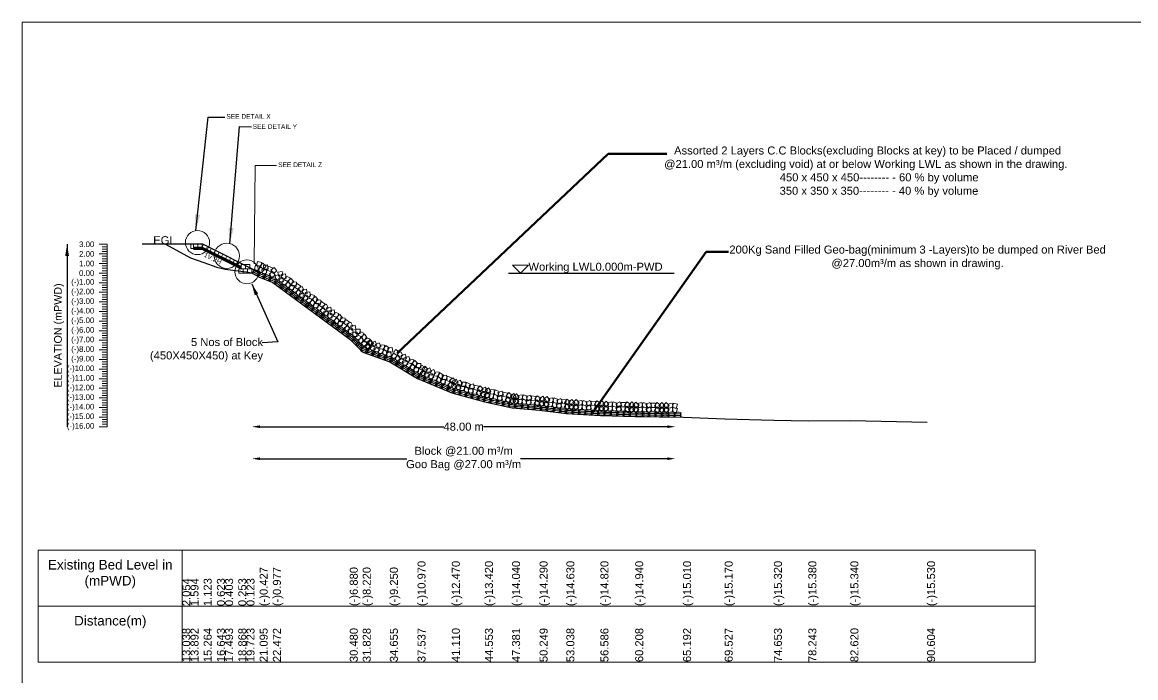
# Model space of a CAD drawing. Header units: inches. Extents: x 91231 to 269365, y -29123 to 27954.
# Drawn here: x 208552 to 215510, y -20583 to -16485 of the extents above; entities that cross this region are included whole.
import ezdxf

# ---------------------------------------------------------------- set-up
doc = ezdxf.new("R2010")
doc.units = ezdxf.units.IN
doc.header["$LTSCALE"] = 7
doc.header["$MEASUREMENT"] = 0
doc.header["$PDMODE"] = 3
for name, color, linetype, lineweight in [('Cross section Data Border', 7, 'Continuous', 9), ('Cross Section Labels', 7, 'Continuous', 9), ('Existing_Bed_Level for Xsection', 7, 'Continuous', 25), ('Long Section Labels', 7, 'Continuous', 9)]:
    doc.layers.add(name, color=color, linetype=linetype, lineweight=lineweight)
doc.styles.get("Standard").update_dxf_attribs({"font": 'arial.ttf'})
doc.dimstyles.new('Appron Lebeling Style', dxfattribs={"dimtxt": 50, "dimasz": 50, "dimexe": 0.18, "dimexo": 0.0625, "dimgap": 0.09, "dimtad": 0, "dimtih": 1, "dimtoh": 1, "dimdec": 4, "dimzin": 0, "dimdsep": 46, "dimtxsty": 'Standard', "dimcen": 0.09, "dimse1": 1, "dimse2": 1, "dimadec": 0, "dimazin": 0, "dimtfac": 1, "dimtdec": 4, "dimtofl": 0, "dimtmove": 0, "dimatfit": 3, "dimfxl": 1, "dimtolj": 1, "dimtzin": 0, "dimarcsym": 0})
doc.dimstyles.get("Standard").update_dxf_attribs({"dimtxt": 0.18, "dimasz": 0.18, "dimexe": 0.18, "dimexo": 0.0625, "dimgap": 0.09, "dimtad": 0, "dimtih": 1, "dimtoh": 1, "dimdec": 4, "dimzin": 0, "dimdsep": 46, "dimtxsty": 'Standard', "dimcen": 0.09, "dimadec": 0, "dimazin": 0, "dimtfac": 1, "dimtdec": 4, "dimtofl": 0, "dimtmove": 0, "dimatfit": 3, "dimfxl": 1, "dimtolj": 1, "dimtzin": 0, "dimarcsym": 0})

# ---------------------------------------------------------------- blocks, each defined once
blk = doc.blocks.new('*D7')
at = {"layer": 'Cross Section Labels', "color": 0, "lineweight": -2, "transparency": 16777216}
for p, q in [((210037.5, -19013.3), (211187, -19013.3)), ((212583.6, -19013.3), (211434.1, -19013.3))]:
    blk.add_line(p, q, dxfattribs=at)
at = {"layer": 'Cross Section Labels', "color": 0, "transparency": 16777216}
for points in [[(210037.5, -19005), (210037.5, -19021.7), (209987.5, -19013.3)], [(212583.6, -19005), (212583.6, -19021.7), (212633.6, -19013.3)]]:
    blk.add_solid(points, dxfattribs=at)
at = {"layer": 'Defpoints', "color": 0, "transparency": 16777216}
for p in [(209987.5, -18053.3), (212633.6, -18953.3), (212633.6, -19013.3)]:
    blk.add_point(p, dxfattribs=at)
at = {"layer": 'Cross Section Labels', "color": 0, "transparency": 16777216, "insert": (211310.5, -19013.3), "char_height": 50, "attachment_point": 5}
blk.add_mtext('\\A1;48.00 m', dxfattribs=at)
blk = doc.blocks.new('*D8')
at = {"layer": 'Cross Section Labels', "color": 0, "lineweight": -2, "transparency": 16777216}
for p, q in [((210037.5, -19213.3), (210954.9, -19213.3)), ((212583.6, -19213.3), (211666.2, -19213.3))]:
    blk.add_line(p, q, dxfattribs=at)
at = {"layer": 'Cross Section Labels', "color": 0, "transparency": 16777216}
for points in [[(210037.5, -19205), (210037.5, -19221.7), (209987.5, -19213.3)], [(212583.6, -19205), (212583.6, -19221.7), (212633.6, -19213.3)]]:
    blk.add_solid(points, dxfattribs=at)
at = {"layer": 'Defpoints', "color": 0, "transparency": 16777216}
for p in [(209987.5, -18053.3), (212633.6, -18953.3), (212633.6, -19213.3)]:
    blk.add_point(p, dxfattribs=at)
at = {"layer": 'Cross Section Labels', "color": 0, "transparency": 16777216, "insert": (211310.5, -19213.3), "char_height": 50, "attachment_point": 5}
blk.add_mtext('\\A1;Block @21.00 m³/m ^JGoo Bag @27.00 m³/m ', dxfattribs=at)

msp = doc.modelspace()

# ---------------------------------------------------------------- linework, layer by layer
at = {"layer": 'Cross section Data Border'}
msp.add_lwpolyline([(208652.30409, -19785.14958), (214882.06082, -19785.14958), (214882.06082, -20485.14958), (208652.30409, -20485.14958)], close=True, dxfattribs=at)
for points in [[(209552.30409, -19785.14958), (209552.30409, -20485.14958)], [(208652.30409, -20135.14958), (214882.06082, -20135.14958)]]:
    msp.add_lwpolyline(points, dxfattribs=at)
at = {"layer": 'Cross Section Labels'}
for points in [[(208552.30409, -16485.14958), (218552.30409, -16485.14958), (218552.30409, -23556.14958), (208552.30409, -23556.14958)], [(211665.50335, -18053.34958), (211715.50335, -18003.34958), (211615.50335, -18003.34958)]]:
    msp.add_lwpolyline(points, close=True, dxfattribs=at)
msp.add_lwpolyline([(210002.13018, -17994.9812), (210008.04847, -17379.72926), (210140.57104, -17379.864)], dxfattribs=at)
for centre, radius in [((209647.32388, -17862.30396), 75.51259), ((209830.28739, -17945.42576), 78.80143), ((209955.88583, -18045.15304), 74.5334)]:
    msp.add_circle(centre, radius, dxfattribs=at)
at = {"layer": 'Existing_Bed_Level for Xsection'}
for points in [[(209681.50335, -17873.34958), (209301.58312, -17873.34958)], [(209446.92308, -17873.34958), (209603.54644, -17957.70958), (209685.86006, -17985.96958), (209768.59882, -18015.96958), (209819.57115, -18029.16958), (209902.07754, -18038.16958), (209953.38478, -18045.96958), (209984.90721, -18051.96958), (210035.70119, -18078.96958), (210118.33211, -18111.96958), (210598.76988, -18466.14958), (210679.65946, -18546.54958), (210849.32662, -18608.34958), (211022.19873, -18711.54958), (211236.57638, -18801.54958), (211443.20013, -18858.54958), (211612.88566, -18895.74958), (211784.96249, -18910.74958), (211952.26315, -18931.14958), (212165.17285, -18942.54958), (212382.47818, -18949.74958), (212681.52125, -18953.94958), (212941.6182, -18963.54958), (213249.15151, -18972.54958), (213464.59244, -18976.14958), (213727.17642, -18973.74958), (214206.21172, -18985.14958)], [(210041.50335, -18053.34958), (209685.30397, -17875.24989), (209681.50335, -17873.34958), (209677.25412, -17873.34958), (209623.25412, -17873.34958)], [(209623.25412, -17891.34958), (209677.25412, -17891.34958), (209920.00335, -18012.72419)], [(209623.25412, -17897.34958), (209675.83771, -17897.34958), (209920.00335, -18019.43239)], [(209623.25412, -17903.34958), (209674.42131, -17903.34958), (209920.00335, -18026.1406)], [(211589.92582, -18053.34958), (212626.26885, -18053.34958)]]:
    msp.add_lwpolyline(points, dxfattribs=at)
at = {"layer": 'Long Section Labels'}
msp.add_line((209623.25412, -17903.34958), (209623.25412, -17900.34958), dxfattribs=at)
for points in [[(209082.33642, -17873.34958), (209032.33642, -17873.34958)], [(209082.33642, -19013.34958), (209082.33642, -18953.34958), (209082.33642, -18893.34958), (209082.33642, -18833.34958), (209082.33642, -18773.34958), (209082.33642, -18713.34958), (209082.33642, -18653.34958), (209082.33642, -18593.34958), (209082.33642, -18533.34958), (209082.33642, -18473.34958), (209082.33642, -18413.34958), (209082.33642, -18353.34958), (209082.33642, -18293.34958), (209082.33642, -18233.34958), (209082.33642, -18173.34958), (209082.33642, -18113.34958), (209082.33642, -18053.34958), (209082.33642, -17993.34958), (209082.33642, -17933.34958), (209082.33642, -17873.34958)], [(209082.33642, -17933.34958), (209032.33642, -17933.34958)], [(209082.33642, -17888.34958), (209052.33642, -17888.34958)], [(209082.33642, -17903.34958), (209052.33642, -17903.34958)], [(209082.33642, -17918.34958), (209052.33642, -17918.34958)], [(209082.33642, -17948.34958), (209052.33642, -17948.34958)], [(209082.33642, -17993.34958), (209032.33642, -17993.34958)], [(209082.33642, -17963.34958), (209052.33642, -17963.34958)], [(209082.33642, -17978.34958), (209052.33642, -17978.34958)], [(209082.33642, -18008.34958), (209052.33642, -18008.34958)], [(209082.33642, -18053.34958), (209032.33642, -18053.34958)], [(209082.33642, -18023.34958), (209052.33642, -18023.34958)], [(209082.33642, -18038.34958), (209052.33642, -18038.34958)], [(209082.33642, -18068.34958), (209052.33642, -18068.34958)], [(209082.33642, -18083.34958), (209052.33642, -18083.34958)], [(209082.33642, -18113.34958), (209032.33642, -18113.34958)], [(209082.33642, -18098.34958), (209052.33642, -18098.34958)], [(209082.33642, -18128.34958), (209052.33642, -18128.34958)], [(209082.33642, -18143.34958), (209052.33642, -18143.34958)], [(209082.33642, -18158.34958), (209052.33642, -18158.34958)], [(209082.33642, -18173.34958), (209032.33642, -18173.34958)], [(209082.33642, -18188.34958), (209052.33642, -18188.34958)], [(209082.33642, -18203.34958), (209052.33642, -18203.34958)], [(209082.33642, -18218.34958), (209052.33642, -18218.34958)], [(209082.33642, -18233.34958), (209032.33642, -18233.34958)], [(209082.33642, -18293.34958), (209032.33642, -18293.34958)], [(209082.33642, -18248.34958), (209052.33642, -18248.34958)], [(209082.33642, -18263.34958), (209052.33642, -18263.34958)], [(209082.33642, -18278.34958), (209052.33642, -18278.34958)], [(209082.33642, -18353.34958), (209032.33642, -18353.34958)], [(209082.33642, -18308.34958), (209052.33642, -18308.34958)], [(209082.33642, -18323.34958), (209052.33642, -18323.34958)], [(209082.33642, -18338.34958), (209052.33642, -18338.34958)], [(209082.33642, -18368.34958), (209052.33642, -18368.34958)], [(209082.33642, -18413.34958), (209032.33642, -18413.34958)], [(209082.33642, -18383.34958), (209052.33642, -18383.34958)], [(209082.33642, -18398.34958), (209052.33642, -18398.34958)], [(209082.33642, -18428.34958), (209052.33642, -18428.34958)], [(209082.33642, -18473.34958), (209032.33642, -18473.34958)], [(209082.33642, -18443.34958), (209052.33642, -18443.34958)], [(209082.33642, -18458.34958), (209052.33642, -18458.34958)], [(209082.33642, -18488.34958), (209052.33642, -18488.34958)], [(209082.33642, -18503.34958), (209052.33642, -18503.34958)], [(209082.33642, -18533.34958), (209032.33642, -18533.34958)], [(209082.33642, -18518.34958), (209052.33642, -18518.34958)], [(209082.33642, -18548.34958), (209052.33642, -18548.34958)], [(209082.33642, -18563.34958), (209052.33642, -18563.34958)], [(209082.33642, -18593.34958), (209032.33642, -18593.34958)], [(209082.33642, -18578.34958), (209052.33642, -18578.34958)], [(209082.33642, -18608.34958), (209052.33642, -18608.34958)], [(209082.33642, -18623.34958), (209052.33642, -18623.34958)], [(209082.33642, -18638.34958), (209052.33642, -18638.34958)], [(209082.33642, -18653.34958), (209032.33642, -18653.34958)], [(209082.33642, -18713.34958), (209032.33642, -18713.34958)], [(209082.33642, -18668.34958), (209052.33642, -18668.34958)], [(209082.33642, -18683.34958), (209052.33642, -18683.34958)], [(209082.33642, -18698.34958), (209052.33642, -18698.34958)], [(209082.33642, -18773.34958), (209032.33642, -18773.34958)], [(209082.33642, -18728.34958), (209052.33642, -18728.34958)], [(209082.33642, -18743.34958), (209052.33642, -18743.34958)], [(209082.33642, -18758.34958), (209052.33642, -18758.34958)], [(209082.33642, -18833.34958), (209032.33642, -18833.34958)], [(209082.33642, -18788.34958), (209052.33642, -18788.34958)], [(209082.33642, -18803.34958), (209052.33642, -18803.34958)], [(209082.33642, -18818.34958), (209052.33642, -18818.34958)], [(209082.33642, -18848.34958), (209052.33642, -18848.34958)], [(209082.33642, -18893.34958), (209032.33642, -18893.34958)], [(209082.33642, -18863.34958), (209052.33642, -18863.34958)], [(209082.33642, -18878.34958), (209052.33642, -18878.34958)], [(209082.33642, -18908.34958), (209052.33642, -18908.34958)], [(209082.33642, -18923.34958), (209052.33642, -18923.34958)], [(209082.33642, -18953.34958), (209032.33642, -18953.34958)], [(209082.33642, -18938.34958), (209052.33642, -18938.34958)], [(209082.33642, -18968.34958), (209052.33642, -18968.34958)], [(209082.33642, -18983.34958), (209052.33642, -18983.34958)], [(209082.33642, -19013.34958), (209032.33642, -19013.34958)], [(209082.33642, -18998.34958), (209052.33642, -18998.34958)]]:
    msp.add_lwpolyline(points, dxfattribs=at)
for points in [[(209623.25412, -17873.34958), (209605.25412, -17873.34958), (209605.25412, -17900.34958), (209623.25412, -17900.34958)], [(209650.25412, -17873.34958), (209623.25412, -17873.34958), (209623.25412, -17891.34958), (209650.25412, -17891.34958)], [(209677.25412, -17873.34958), (209650.25412, -17873.34958), (209650.25412, -17891.34958), (209677.25412, -17891.34958)], [(209709.4535, -17887.32465), (209685.30397, -17875.24989), (209677.25412, -17891.34958), (209701.40366, -17903.42434)], [(209733.60303, -17899.39942), (209709.4535, -17887.32465), (209701.40366, -17903.42434), (209725.55319, -17915.49911)], [(209757.75257, -17911.47419), (209733.60303, -17899.39942), (209725.55319, -17915.49911), (209749.70272, -17927.57388)], [(209781.9021, -17923.54896), (209757.75257, -17911.47419), (209749.70272, -17927.57388), (209773.85226, -17939.64864)], [(209806.05164, -17935.62372), (209781.9021, -17923.54896), (209773.85226, -17939.64864), (209798.00179, -17951.72341)], [(209830.20117, -17947.69849), (209806.05164, -17935.62372), (209798.00179, -17951.72341), (209822.15133, -17963.79818)], [(209854.35071, -17959.77326), (209830.20117, -17947.69849), (209822.15133, -17963.79818), (209846.30086, -17975.87295)], [(209878.50024, -17971.84802), (209854.35071, -17959.77326), (209846.30086, -17975.87295), (209870.45039, -17987.94771)], [(209902.64977, -17983.92279), (209878.50024, -17971.84802), (209870.45039, -17987.94771), (209894.59993, -18000.02248)], [(209926.79931, -17995.99756), (209902.64977, -17983.92279), (209894.59993, -18000.02248), (209918.74946, -18012.09725)], [(209947.00335, -17999.34958), (209920.00335, -17999.34958), (209920.00335, -18026.34958), (209947.00335, -18026.34958)], [(209974.00335, -17999.34958), (209947.00335, -17999.34958), (209947.00335, -18026.34958), (209974.00335, -18026.34958)], [(210036.31063, -18010.62333), (210010.00071, -18004.55801), (210003.93539, -18030.86793), (210030.24531, -18036.93325)], [(210048.98357, -17986.78225), (210022.67364, -17980.71694), (210016.60833, -18007.02686), (210042.91825, -18013.09218)], [(210063.04439, -18032.75386), (210043.29938, -18014.33826), (210024.88377, -18034.08327), (210044.62879, -18052.49887)], [(210075.71733, -18008.91279), (210055.97231, -17990.49719), (210037.55671, -18010.2422), (210057.30173, -18028.6578)], [(210085.50345, -18002.44419), (210058.77919, -18006.29312), (210062.62812, -18033.01737), (210089.35237, -18029.16844)], [(210116.68423, -18020.21438), (210091.60988, -18010.20053), (210081.59603, -18035.27488), (210106.67038, -18045.28873)], [(210143.17458, -18039.99778), (210126.45379, -18018.79837), (210105.25437, -18035.51917), (210121.97517, -18056.71858)], [(209933.50335, -18026.34958), (209906.50335, -18026.34958), (209906.50335, -18053.34958), (209933.50335, -18053.34958)], [(209960.50335, -18026.34958), (209933.50335, -18026.34958), (209933.50335, -18053.34958), (209960.50335, -18053.34958)], [(209987.50335, -18026.34958), (209960.50335, -18026.34958), (209960.50335, -18053.34958), (209987.50335, -18053.34958)], [(210075.4896, -18027.51854), (210048.76535, -18031.36746), (210052.61427, -18058.09172), (210079.33853, -18054.24279)], [(210106.67038, -18045.28873), (210081.59603, -18035.27488), (210071.58218, -18060.34922), (210096.65653, -18070.36307)], [(210133.16073, -18065.07213), (210116.43994, -18043.87272), (210095.24053, -18060.59351), (210111.96132, -18081.79292)], [(210159.81111, -18064.0407), (210133.11324, -18068.06858), (210137.14112, -18094.76645), (210163.83898, -18090.73857)], [(210175.83256, -18042.30793), (210149.13469, -18046.33581), (210153.16257, -18073.03368), (210179.86044, -18069.0058)], [(210185.58077, -18106.74778), (210181.53163, -18080.05313), (210154.83698, -18084.10227), (210158.88612, -18110.79692)], [(210201.60222, -18085.01502), (210197.55309, -18058.32036), (210170.85843, -18062.3695), (210174.90757, -18089.06416)], [(210225.45635, -18082.06609), (210200.31548, -18072.22046), (210190.46984, -18097.36133), (210215.61071, -18107.20697)], [(210248.66842, -18107.86637), (210231.82707, -18086.76261), (210210.7233, -18103.60395), (210227.56465, -18124.70772)], [(210209.4349, -18103.79886), (210184.29402, -18093.95322), (210174.44839, -18119.09409), (210199.58926, -18128.93973)], [(210232.64696, -18129.59914), (210215.80561, -18108.49537), (210194.70185, -18125.33672), (210211.5432, -18146.44049)], [(210250.33453, -18131.58669), (210223.50448, -18128.56202), (210220.47981, -18155.39207), (210247.30986, -18158.41674)], [(210266.35598, -18109.85393), (210239.52593, -18106.82926), (210236.50127, -18133.65931), (210263.33131, -18136.68397)], [(210276.01704, -18156.65518), (210254.28428, -18140.63372), (210238.26283, -18162.36649), (210259.99559, -18178.38794)], [(210292.0385, -18134.92241), (210270.30573, -18118.90096), (210254.28428, -18140.63372), (210276.01704, -18156.65518)], [(210296.65275, -18182.48712), (210285.82754, -18157.75223), (210261.09265, -18168.57745), (210271.91786, -18193.31234)], [(210312.6742, -18160.75436), (210301.84899, -18136.01947), (210277.1141, -18146.84468), (210287.93931, -18171.57957)], [(210327.96191, -18154.4581), (210301.26404, -18158.48598), (210305.29192, -18185.18385), (210331.98979, -18181.15597)], [(210311.94046, -18176.19086), (210285.24259, -18180.21874), (210289.27047, -18206.91661), (210315.96834, -18202.88873)], [(210337.71013, -18218.89795), (210333.66099, -18192.20329), (210306.96634, -18196.25243), (210311.01547, -18222.94708)], [(210353.73158, -18197.16518), (210349.68244, -18170.47053), (210322.98779, -18174.51967), (210327.03693, -18201.21432)], [(210361.56425, -18215.94902), (210336.42338, -18206.10339), (210326.57774, -18231.24426), (210351.71861, -18241.0899)], [(210377.5857, -18194.21626), (210352.44483, -18184.37062), (210342.59919, -18209.51149), (210367.74007, -18219.35713)], [(210384.77632, -18241.7493), (210367.93497, -18220.64553), (210346.8312, -18237.48688), (210363.67255, -18258.59065)], [(210400.79777, -18220.01654), (210383.95642, -18198.91277), (210362.85266, -18215.75412), (210379.694, -18236.85789)], [(210418.48534, -18222.00409), (210391.65529, -18218.97942), (210388.63062, -18245.80947), (210415.46067, -18248.83414)], [(210402.46388, -18243.73686), (210375.63384, -18240.71219), (210372.60917, -18267.54223), (210399.43922, -18270.5669)], [(210428.1464, -18268.80534), (210406.41363, -18252.78389), (210390.39218, -18274.51665), (210412.12495, -18290.53811)], [(210444.16785, -18247.07257), (210422.43509, -18231.05112), (210406.41363, -18252.78389), (210428.1464, -18268.80534)], [(210448.78211, -18294.63729), (210437.95689, -18269.9024), (210413.22201, -18280.72761), (210424.04722, -18305.4625)], [(210464.80356, -18272.90452), (210453.97835, -18248.16963), (210429.24346, -18258.99485), (210440.06867, -18283.72973)], [(210464.06982, -18288.34103), (210437.37195, -18292.36891), (210441.39983, -18319.06677), (210468.0977, -18315.0389)], [(210480.09127, -18266.60826), (210453.3934, -18270.63614), (210457.42128, -18297.33401), (210484.11915, -18293.30613)], [(210505.86093, -18309.31534), (210501.8118, -18282.62069), (210475.11714, -18286.66983), (210479.16628, -18313.36448)], [(210529.71506, -18306.36642), (210504.57419, -18296.52078), (210494.72855, -18321.66166), (210519.86942, -18331.50729)], [(210489.83948, -18331.04811), (210485.79034, -18304.35346), (210459.09569, -18308.40259), (210463.14483, -18335.09725)], [(210513.69361, -18328.09919), (210488.55273, -18318.25355), (210478.7071, -18343.39442), (210503.84797, -18353.24006)], [(210536.90567, -18353.89947), (210520.06433, -18332.7957), (210498.96056, -18349.63705), (210515.80191, -18370.74081)], [(210552.92713, -18332.1667), (210536.08578, -18311.06293), (210514.98201, -18327.90428), (210531.82336, -18349.00805)], [(210554.59324, -18355.88702), (210527.76319, -18352.86235), (210524.73852, -18379.6924), (210551.56857, -18382.71707)], [(210570.61469, -18334.15425), (210543.78464, -18331.12959), (210540.75998, -18357.95963), (210567.59002, -18360.9843)], [(210580.27576, -18380.9555), (210558.54299, -18364.93405), (210542.52154, -18386.66682), (210564.2543, -18402.68827)], [(210596.29721, -18359.22274), (210574.56444, -18343.20129), (210558.54299, -18364.93405), (210580.27576, -18380.9555)], [(210616.93292, -18385.05469), (210606.1077, -18360.3198), (210581.37281, -18371.14501), (210592.19803, -18395.8799)], [(210600.91146, -18406.78745), (210590.08625, -18382.05256), (210565.35136, -18392.87777), (210576.17657, -18417.61266)], [(210616.19917, -18400.49119), (210589.5013, -18404.51907), (210593.52918, -18431.21694), (210620.22705, -18427.18906)], [(210632.22062, -18378.75843), (210605.52276, -18382.7863), (210609.55063, -18409.48417), (210636.2485, -18405.45629)], [(210644.86631, -18449.77793), (210644.77361, -18422.77809), (210617.77377, -18422.87079), (210617.86647, -18449.87063)], [(210668.89504, -18450.35721), (210645.46879, -18436.93295), (210632.04453, -18460.3592), (210655.47078, -18473.78346)], [(210663.90016, -18430.62818), (210663.80745, -18403.62834), (210636.80761, -18403.72104), (210636.90032, -18430.72089)], [(210687.92889, -18431.20746), (210664.50264, -18417.7832), (210651.07838, -18441.20945), (210674.50462, -18454.63371)], [(210707.10865, -18460.13135), (210693.54242, -18436.78702), (210670.1981, -18450.35325), (210683.76433, -18473.69758)], [(210688.07481, -18479.28109), (210674.50858, -18455.93677), (210651.16426, -18469.503), (210664.73049, -18492.84732)], [(210705.28003, -18483.83969), (210679.18308, -18476.91514), (210672.25853, -18503.01209), (210698.35548, -18509.93664)], [(210727.01082, -18512.40178), (210707.86108, -18493.36794), (210688.82723, -18512.51769), (210707.97698, -18531.55153)], [(210724.31387, -18464.68994), (210698.21692, -18457.7654), (210691.29238, -18483.86234), (210717.38932, -18490.78689)], [(210735.39392, -18514.64541), (210718.03124, -18493.96843), (210697.35426, -18511.33111), (210714.71694, -18532.00809)], [(210744.63456, -18489.27593), (210727.27188, -18468.59895), (210706.5949, -18485.96163), (210723.95758, -18506.63861)], [(210746.04467, -18493.25204), (210726.89492, -18474.21819), (210707.86108, -18493.36794), (210727.01082, -18512.40178)], [(210748.28483, -18504.29257), (210723.80724, -18515.68764), (210735.2023, -18540.16523), (210759.6799, -18528.77017)], [(210757.52548, -18478.92309), (210733.04788, -18490.31816), (210744.44295, -18514.79575), (210768.92054, -18503.40069)], [(210794.29522, -18512.62705), (210782.88067, -18488.15854), (210758.41216, -18499.57309), (210769.82671, -18524.0416)], [(210816.34889, -18503.06927), (210789.45173, -18500.71499), (210787.09745, -18527.61215), (210813.99461, -18529.96643)], [(210845.89595, -18521.27438), (210823.78567, -18505.77806), (210808.28936, -18527.88833), (210830.39963, -18543.38465)], [(210785.05458, -18537.99653), (210773.64003, -18513.52801), (210749.17152, -18524.94257), (210760.58607, -18549.41108)], [(210807.10825, -18528.43875), (210780.21108, -18526.08447), (210777.85681, -18552.98163), (210804.75397, -18555.33591)], [(210836.6553, -18546.64386), (210814.54503, -18531.14754), (210799.04871, -18553.25781), (210821.15898, -18568.75413)], [(210854.18526, -18543.56152), (210827.59153, -18548.2277), (210832.25771, -18574.82144), (210858.85145, -18570.15525)], [(210863.4259, -18518.19204), (210836.83217, -18522.85822), (210841.49835, -18549.45196), (210868.09209, -18544.78577)], [(210894.25485, -18568.08749), (210871.07164, -18554.24774), (210857.23189, -18577.43095), (210880.4151, -18591.2707)], [(210908.09461, -18544.90428), (210884.9114, -18531.06453), (210871.07164, -18554.24774), (210894.25485, -18568.08749)], [(210917.29698, -18591.79788), (210904.12549, -18568.22858), (210880.55619, -18581.40007), (210893.72768, -18604.96937)], [(210931.13673, -18568.61467), (210917.96524, -18545.04537), (210894.39594, -18558.21686), (210907.56743, -18581.78616)], [(210945.74226, -18560.86641), (210919.56044, -18567.46281), (210926.15684, -18593.64463), (210952.33865, -18587.04823)], [(210975.52966, -18600.87493), (210968.91241, -18574.69837), (210942.73586, -18581.31562), (210949.3531, -18607.49217)], [(210931.9025, -18584.04962), (210905.72069, -18590.64602), (210912.31708, -18616.82784), (210938.4989, -18610.23144)], [(210961.6899, -18624.05814), (210955.07266, -18597.88158), (210928.8961, -18604.49883), (210935.51335, -18630.67538)], [(210985.14593, -18618.81122), (210959.1692, -18611.44852), (210951.80649, -18637.42525), (210977.78323, -18644.78795)], [(210998.98569, -18595.62801), (210973.00895, -18588.26531), (210965.64625, -18614.24204), (210991.62298, -18621.60474)], [(211010.74922, -18642.2404), (210991.94183, -18622.86819), (210972.56963, -18641.67558), (210991.37701, -18661.04778)], [(211024.58897, -18619.05719), (211005.78159, -18599.68498), (210986.40938, -18618.49237), (211005.21677, -18637.86457)], [(211028.54615, -18642.50437), (211001.54926, -18642.09423), (211001.13912, -18669.09111), (211028.13601, -18669.50125)], [(211042.3859, -18619.32116), (211015.38901, -18618.91102), (211014.97888, -18645.9079), (211041.97576, -18646.31804)], [(211070.37708, -18641.78255), (211047.19387, -18627.9428), (211033.35412, -18651.12601), (211056.53733, -18664.96576)], [(211086.25571, -18655.95936), (211069.90877, -18634.47035), (211048.41976, -18650.81729), (211064.7667, -18672.3063)], [(211099.63016, -18646.23922), (211074.63229, -18656.44248), (211084.83554, -18681.44035), (211109.83341, -18671.2371)], [(211056.53733, -18664.96576), (211033.35412, -18651.12601), (211019.51436, -18674.30922), (211042.69757, -18688.14897)], [(211075.80424, -18680.85447), (211059.4573, -18659.36546), (211037.96829, -18675.71241), (211054.31523, -18697.20141)], [(211089.1787, -18671.13434), (211064.18082, -18681.33759), (211074.38407, -18706.33547), (211099.38195, -18696.13221)], [(211124.28295, -18706.56966), (211114.0598, -18681.57992), (211089.07006, -18691.80308), (211099.29321, -18716.79282)], [(211134.73442, -18681.67454), (211124.51126, -18656.6848), (211099.52152, -18666.90796), (211109.74468, -18691.8977)], [(211146.77125, -18698.08485), (211120.01864, -18694.43821), (211116.372, -18721.19082), (211143.1246, -18724.83746)], [(211157.22271, -18673.18974), (211130.4701, -18669.54309), (211126.82346, -18696.2957), (211153.57607, -18699.94234)], [(211175.40745, -18717.69154), (211154.06897, -18701.14858), (211137.52602, -18722.48706), (211158.8645, -18739.03002)], [(211185.85892, -18692.79642), (211164.52044, -18676.25347), (211147.97749, -18697.59195), (211169.31597, -18714.1349)], [(211193.0655, -18715.45684), (211166.27793, -18718.83713), (211169.65821, -18745.62469), (211196.44578, -18742.24441)], [(211203.51696, -18690.56172), (211176.7294, -18693.94201), (211180.10968, -18720.72957), (211206.89725, -18717.34929)], [(211234.38173, -18708.87529), (211209.48661, -18698.42382), (211199.03515, -18723.31894), (211223.93026, -18733.77041)], [(211260.52153, -18729.11961), (211244.17459, -18707.6306), (211222.68558, -18723.97755), (211239.03252, -18745.46655)], [(211263.07778, -18715.29955), (211239.59093, -18728.61751), (211252.9089, -18752.10436), (211276.39574, -18738.7864)], [(211223.93026, -18733.77041), (211199.03515, -18723.31894), (211188.58368, -18748.21406), (211213.4788, -18758.66552)], [(211250.07007, -18754.01473), (211233.72312, -18732.52572), (211212.23411, -18748.87266), (211228.58106, -18770.36167)], [(211255.89766, -18741.32734), (211232.41081, -18754.6453), (211245.72877, -18778.13215), (211269.21562, -18764.81419)], [(211295.24745, -18771.97965), (211281.91079, -18748.50342), (211258.43456, -18761.84008), (211271.77122, -18785.31632)], [(211302.42757, -18745.95186), (211289.09091, -18722.47563), (211265.61468, -18735.81229), (211278.95134, -18759.28853)], [(211316.46523, -18760.68712), (211289.46592, -18760.49356), (211289.27236, -18787.49286), (211316.27167, -18787.68643)], [(211323.64535, -18734.65933), (211296.64605, -18734.46577), (211296.45248, -18761.46507), (211323.45179, -18761.65864)], [(211347.3748, -18776.46852), (211324.09499, -18762.79189), (211310.41836, -18786.07171), (211333.69818, -18799.74834)], [(211354.55493, -18750.44073), (211331.27511, -18736.7641), (211317.59849, -18760.04392), (211340.8783, -18773.72055)], [(211364.60176, -18771.99277), (211338.46691, -18778.77285), (211345.24699, -18804.9077), (211371.38184, -18798.12763)], [(211371.78188, -18745.96498), (211345.64703, -18752.74506), (211352.42711, -18778.87991), (211378.56196, -18772.09984)], [(211397.55612, -18786.20653), (211371.52833, -18779.0264), (211364.34821, -18805.05419), (211390.376, -18812.23432)], [(211404.73624, -18760.17874), (211378.70845, -18752.99862), (211371.52833, -18779.0264), (211397.55612, -18786.20653)], [(211426.0714, -18802.93975), (211407.10922, -18783.71904), (211387.88851, -18802.68122), (211406.85068, -18821.90193)], [(211433.25152, -18776.91196), (211414.28934, -18757.69125), (211395.06863, -18776.65343), (211414.03081, -18795.87414)], [(211445.27231, -18765.56041), (211421.78546, -18778.87838), (211435.10342, -18802.36522), (211458.59027, -18789.04726)], [(211481.2388, -18794.09244), (211466.66916, -18771.36085), (211443.93756, -18785.93049), (211458.50721, -18808.66209)], [(211501.82417, -18781.68446), (211474.85296, -18782.93102), (211476.09952, -18809.90222), (211503.07073, -18808.65567)], [(211533.53137, -18795.79503), (211509.55532, -18783.37935), (211497.13964, -18807.3554), (211521.11569, -18819.77108)], [(211438.09218, -18791.5882), (211414.60534, -18804.90617), (211427.9233, -18828.39301), (211451.41015, -18815.07505)], [(211475.45693, -18820.4661), (211460.88729, -18797.73451), (211438.15569, -18812.30415), (211452.72533, -18835.03575)], [(211496.0423, -18808.05812), (211469.07109, -18809.30468), (211470.31764, -18836.27588), (211497.28885, -18835.02933)], [(211527.74949, -18822.16869), (211503.77344, -18809.75301), (211491.35777, -18833.72906), (211515.33382, -18846.14474)], [(211544.71325, -18816.78062), (211518.97716, -18824.94479), (211527.14133, -18850.68088), (211552.87742, -18842.51671)], [(211550.49512, -18790.40696), (211524.75903, -18798.57113), (211532.9232, -18824.30722), (211558.65929, -18816.14305)], [(211578.37872, -18829.21673), (211552.00506, -18823.43485), (211546.22318, -18849.80851), (211572.59684, -18855.59039)], [(211584.16059, -18802.84307), (211557.78693, -18797.06119), (211552.00506, -18823.43485), (211578.37872, -18829.21673)], [(211607.74578, -18844.40545), (211587.78557, -18826.22332), (211569.60344, -18846.18353), (211589.56365, -18864.36567)], [(211613.52766, -18818.03179), (211593.56744, -18799.84966), (211575.38531, -18819.80987), (211595.34552, -18837.99201)], [(211619.1441, -18832.429), (211596.40091, -18846.98054), (211610.95244, -18869.72373), (211633.69563, -18855.17219)], [(211624.92597, -18806.05534), (211602.18278, -18820.60688), (211616.73432, -18843.35007), (211639.47751, -18828.79853)], [(211655.20789, -18855.16396), (211637.83786, -18834.49315), (211617.16706, -18851.86318), (211634.53709, -18872.53399)], [(211657.5526, -18828.26596), (211640.18257, -18807.59516), (211619.51177, -18824.96519), (211636.8818, -18845.63599)], [(211674.02805, -18840.21347), (211647.44067, -18844.9157), (211652.1429, -18871.50309), (211678.73028, -18866.80085)], [(211676.37276, -18813.31547), (211649.78538, -18818.01771), (211654.48761, -18844.60509), (211681.07499, -18839.90286)], [(211707.28567, -18850.13241), (211681.9129, -18840.9008), (211672.68128, -18866.27356), (211698.05405, -18875.50518)], [(211709.63038, -18823.23442), (211684.25761, -18814.0028), (211675.02599, -18839.37556), (211700.39876, -18848.60718)], [(211723.41636, -18842.60904), (211698.94282, -18854.01281), (211710.34659, -18878.48635), (211734.82013, -18867.08258)], [(211725.76107, -18815.71104), (211701.28753, -18827.11481), (211712.6913, -18851.58835), (211737.16484, -18840.18458)], [(211758.40083, -18850.61576), (211731.50283, -18848.27105), (211729.15812, -18875.16905), (211756.05612, -18877.51376)], [(211760.74553, -18823.71776), (211733.84754, -18821.37305), (211731.50283, -18848.27105), (211758.40083, -18850.61576)], [(211789.47627, -18861.90465), (211767.345, -18846.43832), (211751.87868, -18868.56958), (211774.00994, -18884.03591)], [(211791.82097, -18835.00665), (211769.68971, -18819.54032), (211754.22339, -18841.67158), (211776.35465, -18857.13791)], [(211801.37053, -18849.09038), (211780.10152, -18865.72255), (211796.73369, -18886.99156), (211818.0027, -18870.35939)], [(211804.6386, -18822.28889), (211783.36959, -18838.92106), (211800.00176, -18860.19008), (211821.27078, -18843.55791)], [(211844.80603, -18873.61237), (211828.15693, -18852.35661), (211806.90117, -18869.00571), (211823.55027, -18890.26147)], [(211848.0741, -18846.81088), (211831.425, -18825.55512), (211810.16924, -18842.20423), (211826.81834, -18863.45999)], [(211867.39713, -18832.51627), (211840.6638, -18836.30165), (211844.44919, -18863.03498), (211871.18251, -18859.2496)], [(211900.29407, -18843.57274), (211875.25369, -18833.47427), (211865.15522, -18858.51465), (211890.1956, -18868.61312)], [(211916.67388, -18836.60839), (211891.82275, -18847.16402), (211902.37838, -18872.01515), (211927.22951, -18861.45951)], [(211951.3624, -18845.81313), (211924.56091, -18842.54506), (211921.29284, -18869.34655), (211948.09433, -18872.61462)], [(211977.01499, -18856.31356), (211954.37874, -18841.59621), (211939.66139, -18864.23246), (211962.29764, -18878.94981)], [(211986.32795, -18842.65246), (211966.2354, -18860.68825), (211984.27119, -18880.78079), (212004.36374, -18862.74501)], [(212031.32593, -18864.17344), (212013.27415, -18844.09526), (211993.19597, -18862.14704), (212011.24775, -18882.22522)], [(212049.63544, -18848.60176), (212023.22023, -18854.19075), (212028.80922, -18880.60596), (212055.22443, -18875.01696)], [(212083.20624, -18857.40263), (212057.53887, -18849.02494), (212049.16117, -18874.69231), (212074.82855, -18883.07001)], [(212099.07624, -18849.34387), (212074.99787, -18861.55994), (212087.21394, -18885.6383), (212111.2923, -18873.42224)], [(212134.30896, -18856.17582), (212107.34759, -18854.73221), (212105.90397, -18881.69359), (212132.86535, -18883.1372)], [(212165.74464, -18866.41887), (212143.1084, -18851.70152), (212128.39105, -18874.33777), (212151.0273, -18889.05512)], [(212173.22647, -18852.57504), (212153.50548, -18871.01638), (212171.94682, -18890.73736), (212191.6678, -18872.29603)], [(212218.6535, -18873.17493), (212200.19646, -18853.46864), (212180.49017, -18871.92568), (212198.9472, -18891.63197)], [(211864.12906, -18859.31776), (211837.39573, -18863.10314), (211841.18112, -18889.83647), (211867.91444, -18886.05108)], [(211897.026, -18870.37423), (211871.98562, -18860.27575), (211861.88715, -18885.31614), (211886.92753, -18895.41461)], [(211913.40581, -18863.40987), (211888.55468, -18873.96551), (211899.11031, -18898.81663), (211923.96144, -18888.261)], [(211948.09433, -18872.61462), (211921.29284, -18869.34655), (211918.02477, -18896.14803), (211944.82626, -18899.4161)], [(211975.57137, -18883.27494), (211952.93512, -18868.55759), (211938.21778, -18891.19384), (211960.85403, -18905.91119)], [(211984.88434, -18869.61384), (211964.79179, -18887.64962), (211982.82757, -18907.74217), (212002.92012, -18889.70639)], [(212029.88231, -18891.13482), (212011.83053, -18871.05664), (211991.75236, -18889.10842), (212009.80414, -18909.1866)], [(212048.19182, -18875.56314), (212021.77661, -18881.15213), (212027.36561, -18907.56734), (212053.78081, -18901.97834)], [(212081.76263, -18884.36401), (212056.09525, -18875.98632), (212047.71756, -18901.65369), (212073.38494, -18910.03139)], [(212097.63262, -18876.30525), (212073.55426, -18888.52132), (212085.77032, -18912.59968), (212109.84869, -18900.38362)], [(212132.86535, -18883.1372), (212105.90397, -18881.69359), (212104.46035, -18908.65496), (212131.42173, -18910.09858)], [(212164.30103, -18893.38025), (212141.66478, -18878.6629), (212126.94743, -18901.29915), (212149.58368, -18916.0165)], [(212172.33236, -18879.56024), (212152.61138, -18898.00157), (212171.05271, -18917.72255), (212190.7737, -18899.28122)], [(212217.75939, -18900.16013), (212199.30236, -18880.45384), (212179.59607, -18898.91087), (212198.0531, -18918.61716)], [(212235.7479, -18884.2187), (212209.45202, -18890.34462), (212215.57794, -18916.6405), (212241.87382, -18910.51458)], [(212236.642, -18857.23351), (212210.34613, -18863.35943), (212216.47205, -18889.65531), (212242.76792, -18883.52939)], [(212269.49102, -18892.3339), (212243.65831, -18884.4808), (212235.80521, -18910.31351), (212261.63792, -18918.16661)], [(212270.38512, -18865.34871), (212244.55241, -18857.49561), (212236.69931, -18883.32832), (212262.53202, -18891.18142)], [(212285.19356, -18883.95354), (212261.36904, -18896.65755), (212274.07305, -18920.48208), (212297.89758, -18907.77806)], [(212286.08766, -18856.96834), (212262.26314, -18869.67236), (212274.96715, -18893.49689), (212298.79168, -18880.79287)], [(212320.55815, -18890.06637), (212293.57295, -18889.17226), (212292.67885, -18916.15745), (212319.66404, -18917.05156)], [(212321.45225, -18863.08117), (212294.46706, -18862.18707), (212293.57295, -18889.17226), (212320.55815, -18890.06637)], [(212352.19596, -18899.66693), (212329.26461, -18885.41375), (212315.01142, -18908.3451), (212337.94277, -18922.59828)], [(212353.09006, -18872.68174), (212330.15871, -18858.42856), (212315.90553, -18881.3599), (212338.83687, -18895.61309)], [(212361.22871, -18885.81896), (212341.50772, -18904.26029), (212359.94906, -18923.98128), (212379.67004, -18905.53994)], [(212362.12281, -18858.83377), (212342.40183, -18877.2751), (212360.84316, -18896.99608), (212380.56414, -18878.55475)], [(212405.82476, -18905.96552), (212386.99517, -18886.6149), (212367.64455, -18905.44449), (212386.47414, -18924.79511)], [(212406.20393, -18878.96819), (212387.37434, -18859.61757), (212368.02372, -18878.44716), (212386.85331, -18897.79778)], [(212423.5059, -18889.68385), (212397.33166, -18896.31028), (212403.95809, -18922.48451), (212430.13232, -18915.85809)], [(212423.88507, -18862.68651), (212397.71084, -18869.31294), (212404.33726, -18895.48717), (212430.51149, -18888.86075)], [(212457.39768, -18897.15389), (212431.41987, -18889.795), (212424.06098, -18915.77281), (212450.03879, -18923.1317)], [(212457.77685, -18870.15655), (212431.79904, -18862.79766), (212424.44015, -18888.77548), (212450.41796, -18896.13437)], [(212472.9375, -18888.47551), (212449.35965, -18901.63169), (212462.51583, -18925.20954), (212486.09368, -18912.05336)], [(212473.31667, -18861.47817), (212449.73883, -18874.63435), (212462.89501, -18898.2122), (212486.47285, -18885.05602)], [(212508.41226, -18893.91261), (212481.41492, -18893.53344), (212481.03575, -18920.53078), (212508.03309, -18920.90995)], [(212508.79143, -18866.91528), (212481.79409, -18866.53611), (212481.41492, -18893.53344), (212508.41226, -18893.91261)], [(212540.22745, -18902.90791), (212517.02838, -18889.09476), (212503.21523, -18912.29383), (212526.4143, -18926.10698)], [(212540.60663, -18875.91057), (212517.40756, -18862.09742), (212503.5944, -18885.29649), (212526.79347, -18899.10964)], [(212548.9944, -18888.89015), (212529.62879, -18907.70433), (212548.44296, -18927.06993), (212567.80857, -18908.25576)], [(212549.37357, -18861.89281), (212530.00796, -18880.70699), (212548.82214, -18900.0726), (212568.18774, -18881.25842)], [(212594.80612, -18908.61973), (212575.97653, -18889.26911), (212556.62591, -18908.0987), (212575.4555, -18927.44932)], [(212595.1853, -18881.62239), (212576.3557, -18862.27177), (212557.00508, -18881.10136), (212575.83468, -18900.45198)], [(212612.48726, -18892.33806), (212586.31303, -18898.96448), (212592.93945, -18925.13872), (212619.11368, -18918.51229)], [(212612.86643, -18865.34072), (212586.6922, -18871.96714), (212593.31862, -18898.14138), (212619.49286, -18891.51495)], [(212646.37904, -18899.8081), (212620.40123, -18892.44921), (212613.04234, -18918.42702), (212639.02015, -18925.78591)], [(212646.75822, -18872.81076), (212620.7804, -18865.45187), (212613.42151, -18891.42968), (212639.39933, -18898.78857)]]:
    msp.add_lwpolyline(points, close=True, dxfattribs=at)
for centre, major_axis in [((210007.52892, -18058.2186), (17.6318, -9.37234)), ((210012.31647, -18049.21198), (17.6318, -9.37234)), ((210017.10403, -18040.20535), (17.6318, -9.37234)), ((210042.53324, -18076.2064), (18.54387, -7.4058)), ((210046.31625, -18066.73387), (18.54387, -7.4058)), ((210050.09926, -18057.26134), (18.54387, -7.4058)), ((210079.62098, -18091.01799), (18.54387, -7.4058)), ((210083.40399, -18081.54546), (18.54387, -7.4058)), ((210087.187, -18072.07293), (18.54387, -7.4058)), ((210120.49174, -18096.35705), (18.54387, -7.4058)), ((210124.27475, -18086.88452), (18.54387, -7.4058)), ((210116.70873, -18105.82959), (18.54387, -7.4058)), ((210150.45709, -18129.31614), (16.07259, -11.84875)), ((210156.50964, -18121.10599), (16.07259, -11.84875)), ((210162.56219, -18112.89583), (16.07259, -11.84875)), ((210182.60226, -18153.01365), (16.07259, -11.84875)), ((210188.65481, -18144.8035), (16.07259, -11.84875)), ((210194.70736, -18136.59334), (16.07259, -11.84875)), ((210220.79999, -18168.501), (16.07259, -11.84875)), ((210226.85254, -18160.29085), (16.07259, -11.84875)), ((210214.74744, -18176.71116), (16.07259, -11.84875)), ((210246.89261, -18200.40867), (16.07259, -11.84875)), ((210252.94516, -18192.19851), (16.07259, -11.84875)), ((210258.99771, -18183.98835), (16.07259, -11.84875)), ((210279.03779, -18224.10617), (16.07259, -11.84875)), ((210285.09034, -18215.89602), (16.07259, -11.84875)), ((210291.14288, -18207.68586), (16.07259, -11.84875)), ((210317.23551, -18239.59353), (16.07259, -11.84875)), ((210323.28806, -18231.38337), (16.07259, -11.84875)), ((210311.18296, -18247.80368), (16.07259, -11.84875)), ((210343.32814, -18271.50119), (16.07259, -11.84875)), ((210349.38068, -18263.29103), (16.07259, -11.84875)), ((210355.43323, -18255.08088), (16.07259, -11.84875)), ((210375.47331, -18295.1987), (16.07259, -11.84875)), ((210381.52586, -18286.98854), (16.07259, -11.84875)), ((210387.57841, -18278.77839), (16.07259, -11.84875)), ((210413.67103, -18310.68605), (16.07259, -11.84875)), ((210419.72358, -18302.47589), (16.07259, -11.84875)), ((210407.61848, -18318.8962), (16.07259, -11.84875)), ((210439.76366, -18342.59371), (16.07259, -11.84875)), ((210445.81621, -18334.38356), (16.07259, -11.84875)), ((210451.86876, -18326.1734), (16.07259, -11.84875)), ((210471.90883, -18366.29122), (16.07259, -11.84875)), ((210477.96138, -18358.08106), (16.07259, -11.84875)), ((210484.01393, -18349.87091), (16.07259, -11.84875)), ((210510.10656, -18381.77857), (16.07259, -11.84875)), ((210516.1591, -18373.56842), (16.07259, -11.84875)), ((210504.05401, -18389.98873), (16.07259, -11.84875)), ((210536.19918, -18413.68623), (16.07259, -11.84875)), ((210542.25173, -18405.47608), (16.07259, -11.84875)), ((210548.30428, -18397.26592), (16.07259, -11.84875)), ((210568.34436, -18437.38374), (16.07259, -11.84875)), ((210574.3969, -18429.17359), (16.07259, -11.84875)), ((210580.44945, -18420.96343), (16.07259, -11.84875)), ((210612.59463, -18444.66094), (16.07259, -11.84875)), ((210600.48953, -18461.08125), (16.07259, -11.84875)), ((210606.54208, -18452.87109), (16.07259, -11.84875)), ((210629.53844, -18489.54121), (14.1623, -14.07659)), ((210636.729, -18482.30686), (14.1623, -14.07659)), ((210643.91956, -18475.07251), (14.1623, -14.07659)), ((210657.86304, -18517.69438), (14.1623, -14.07659)), ((210665.0536, -18510.46003), (14.1623, -14.07659)), ((210672.24417, -18503.22568), (14.1623, -14.07659)), ((210685.29041, -18543.17282), (18.76214, -6.83397)), ((210688.78132, -18533.5888), (18.76214, -6.83397)), ((210692.27223, -18524.00477), (18.76214, -6.83397)), ((210722.81468, -18556.84076), (18.76214, -6.83397)), ((210726.30559, -18547.25674), (18.76214, -6.83397)), ((210729.7965, -18537.67271), (18.76214, -6.83397)), ((210760.33896, -18570.5087), (18.76214, -6.83397)), ((210763.82987, -18560.92468), (18.76214, -6.83397)), ((210767.32078, -18551.34065), (18.76214, -6.83397)), ((210797.86324, -18584.17664), (18.76214, -6.83397)), ((210801.35415, -18574.59262), (18.76214, -6.83397)), ((210804.84506, -18565.00859), (18.76214, -6.83397)), ((210842.36934, -18578.67653), (18.76214, -6.83397)), ((210835.38752, -18597.84458), (18.76214, -6.83397)), ((210838.87843, -18588.26056), (18.76214, -6.83397)), ((210871.89844, -18615.8847), (17.14527, -10.23527)), ((210877.12679, -18607.1266), (17.14527, -10.23527)), ((210882.35514, -18598.3685), (17.14527, -10.23527)), ((210906.18898, -18636.35523), (17.14527, -10.23527)), ((210911.41733, -18627.59713), (17.14527, -10.23527)), ((210916.64568, -18618.83903), (17.14527, -10.23527)), ((210940.47952, -18656.82577), (17.14527, -10.23527)), ((210945.70788, -18648.06766), (17.14527, -10.23527)), ((210950.93623, -18639.30956), (17.14527, -10.23527)), ((210974.77007, -18677.2963), (17.14527, -10.23527)), ((210979.99842, -18668.5382), (17.14527, -10.23527)), ((210985.22677, -18659.78009), (17.14527, -10.23527)), ((211009.06061, -18697.76683), (17.14527, -10.23527)), ((211014.28896, -18689.00873), (17.14527, -10.23527)), ((211019.51731, -18680.25063), (17.14527, -10.23527)), ((211044.08006, -18715.20459), (18.41132, -7.72944)), ((211048.02839, -18705.79977), (18.41132, -7.72944)), ((211051.97672, -18696.39494), (18.41132, -7.72944)), ((211084.85103, -18721.25864), (18.41132, -7.72944)), ((211088.79937, -18711.85382), (18.41132, -7.72944)), ((211080.9027, -18730.66347), (18.41132, -7.72944)), ((211117.72535, -18746.12235), (18.41132, -7.72944)), ((211121.67368, -18736.71752), (18.41132, -7.72944)), ((211125.62201, -18727.3127), (18.41132, -7.72944)), ((211154.54799, -18761.58122), (18.41132, -7.72944)), ((211158.49632, -18752.1764), (18.41132, -7.72944)), ((211162.44465, -18742.77158), (18.41132, -7.72944)), ((211191.37064, -18777.0401), (18.41132, -7.72944)), ((211195.31897, -18767.63528), (18.41132, -7.72944)), ((211199.2673, -18758.23046), (18.41132, -7.72944)), ((211228.19328, -18792.49898), (18.41132, -7.72944)), ((211232.14161, -18783.09416), (18.41132, -7.72944)), ((211236.08994, -18773.68934), (18.41132, -7.72944)), ((211271.0271, -18784.60079), (19.249, -5.3101)), ((211265.60212, -18804.26623), (19.249, -5.3101)), ((211268.31461, -18794.43351), (19.249, -5.3101)), ((211304.10011, -18814.88643), (19.249, -5.3101)), ((211306.81261, -18805.05371), (19.249, -5.3101)), ((211309.5251, -18795.22099), (19.249, -5.3101)), ((211342.59811, -18825.50663), (19.249, -5.3101)), ((211345.3106, -18815.67391), (19.249, -5.3101)), ((211348.02309, -18805.84119), (19.249, -5.3101)), ((211381.0961, -18836.12683), (19.249, -5.3101)), ((211383.80859, -18826.29411), (19.249, -5.3101)), ((211386.52108, -18816.46139), (19.249, -5.3101)), ((211419.59409, -18846.74703), (19.249, -5.3101)), ((211422.30658, -18836.91431), (19.249, -5.3101)), ((211425.01908, -18827.08159), (19.249, -5.3101)), ((211458.00784, -18856.57474), (19.50479, -4.27602)), ((211460.1921, -18846.61136), (19.50479, -4.27602)), ((211462.37637, -18836.64797), (19.50479, -4.27602)), ((211499.20168, -18855.16339), (19.50479, -4.27602)), ((211501.38594, -18845.20001), (19.50479, -4.27602)), ((211540.39551, -18853.75204), (19.50479, -4.27602)), ((211579.40509, -18862.30407), (19.50479, -4.27602)), ((211497.01742, -18865.12677), (19.50479, -4.27602)), ((211536.02699, -18873.6788), (19.50479, -4.27602)), ((211538.21125, -18863.71542), (19.50479, -4.27602)), ((211575.03656, -18882.23084), (19.50479, -4.27602)), ((211577.22083, -18872.26745), (19.50479, -4.27602)), ((211613.39825, -18890.67492), (19.89256, -1.73404)), ((211614.28403, -18880.51345), (19.89256, -1.73404)), ((211615.16981, -18870.35199), (19.89256, -1.73404)), ((211653.18338, -18894.143), (19.89256, -1.73404)), ((211654.06916, -18883.98154), (19.89256, -1.73404)), ((211654.95494, -18873.82007), (19.89256, -1.73404)), ((211692.96851, -18897.61109), (19.89256, -1.73404)), ((211693.85429, -18887.44962), (19.89256, -1.73404)), ((211694.74007, -18877.28816), (19.89256, -1.73404)), ((211732.75364, -18901.07917), (19.89256, -1.73404)), ((211733.63942, -18890.91771), (19.89256, -1.73404)), ((211734.5252, -18880.75624), (19.89256, -1.73404)), ((211772.53877, -18904.54726), (19.89256, -1.73404)), ((211773.42455, -18894.38579), (19.89256, -1.73404)), ((211774.31033, -18884.22432), (19.89256, -1.73404)), ((211812.40173, -18908.95764), (19.82119, -2.41692)), ((211813.63633, -18898.83263), (19.82119, -2.41692)), ((211814.87093, -18888.70762), (19.82119, -2.41692)), ((211852.0441, -18913.79148), (19.82119, -2.41692)), ((211853.27871, -18903.66647), (19.82119, -2.41692)), ((211854.51331, -18893.54146), (19.82119, -2.41692)), ((211891.68648, -18918.62532), (19.82119, -2.41692)), ((211892.92108, -18908.50031), (19.82119, -2.41692)), ((211894.15569, -18898.3753), (19.82119, -2.41692)), ((211931.32886, -18923.45915), (19.82119, -2.41692)), ((211932.56346, -18913.33415), (19.82119, -2.41692)), ((211933.79807, -18903.20914), (19.82119, -2.41692)), ((211970.73454, -18927.0313), (19.93944, -1.06763)), ((211971.27991, -18916.84589), (19.93944, -1.06763)), ((211971.82527, -18906.66048), (19.93944, -1.06763)), ((212010.61342, -18929.16657), (19.93944, -1.06763)), ((212011.15878, -18918.98116), (19.93944, -1.06763)), ((212011.70415, -18908.79575), (19.93944, -1.06763)), ((212051.03766, -18921.11643), (19.93944, -1.06763)), ((212051.58302, -18910.93102), (19.93944, -1.06763)), ((212090.91653, -18923.25169), (19.93944, -1.06763)), ((212091.4619, -18913.06628), (19.93944, -1.06763)), ((212130.79541, -18925.38696), (19.93944, -1.06763)), ((212131.34078, -18915.20155), (19.93944, -1.06763)), ((212170.36703, -18927.41328), (19.95705, -0.66124)), ((212170.7048, -18917.21887), (19.95705, -0.66124)), ((212210.28113, -18928.73576), (19.95705, -0.66124)), ((212210.6189, -18918.54135), (19.95705, -0.66124)), ((212250.19523, -18930.05824), (19.95705, -0.66124)), ((212250.533, -18919.86383), (19.95705, -0.66124)), ((212290.4471, -18921.18631), (19.95705, -0.66124)), ((212330.36119, -18922.50879), (19.95705, -0.66124)), ((212370.27529, -18923.83126), (19.95705, -0.66124)), ((212409.71516, -18924.6296), (19.96603, -0.28042)), ((212449.64722, -18925.19044), (19.96603, -0.28042)), ((212489.57928, -18925.75128), (19.96603, -0.28042)), ((212529.51134, -18926.31211), (19.96603, -0.28042)), ((212569.4434, -18926.87295), (19.96603, -0.28042)), ((212609.37546, -18927.43379), (19.96603, -0.28042)), ((212649.30753, -18927.99463), (19.96603, -0.28042)), ((212050.49229, -18931.30184), (19.93944, -1.06763)), ((212090.37117, -18933.4371), (19.93944, -1.06763)), ((212130.25004, -18935.57237), (19.93944, -1.06763)), ((212170.02926, -18937.60769), (19.95705, -0.66124)), ((212209.94336, -18938.93016), (19.95705, -0.66124)), ((212249.85745, -18940.25264), (19.95705, -0.66124)), ((212289.77155, -18941.57512), (19.95705, -0.66124)), ((212290.10932, -18931.38071), (19.95705, -0.66124)), ((212329.68565, -18942.8976), (19.95705, -0.66124)), ((212330.02342, -18932.70319), (19.95705, -0.66124)), ((212369.59975, -18944.22008), (19.95705, -0.66124)), ((212369.93752, -18934.02567), (19.95705, -0.66124)), ((212409.42867, -18945.02759), (19.96603, -0.28042)), ((212409.57191, -18934.82859), (19.96603, -0.28042)), ((212449.36073, -18945.58843), (19.96603, -0.28042)), ((212449.50397, -18935.38943), (19.96603, -0.28042)), ((212489.29279, -18946.14926), (19.96603, -0.28042)), ((212489.43604, -18935.95027), (19.96603, -0.28042)), ((212529.22486, -18946.7101), (19.96603, -0.28042)), ((212529.3681, -18936.51111), (19.96603, -0.28042)), ((212569.15692, -18947.27094), (19.96603, -0.28042)), ((212569.30016, -18937.07194), (19.96603, -0.28042)), ((212609.08898, -18947.83178), (19.96603, -0.28042)), ((212609.23222, -18937.63278), (19.96603, -0.28042)), ((212649.02104, -18948.39261), (19.96603, -0.28042)), ((212649.16428, -18938.19362), (19.96603, -0.28042))]:
    msp.add_ellipse(centre, major_axis=major_axis, ratio=0.255, dxfattribs=at)

# ---------------------------------------------------------------- texts
at = {"layer": 'Cross section Data Border', "char_height": 60, "width": 800, "attachment_point": 5}
for s, insert in [('Existing Bed Level in (mPWD)', (209102.30409, -19935.14958)), ('Distance(m)', (209102.30409, -20235.14958))]:
    msp.add_mtext(s, dxfattribs=dict(at, insert=insert))
at = {"layer": 'Cross Section Labels'}
for s, height, p in [('SEE DETAIL X', 29.5, (209827.47039, -17088.45666)), ('SEE DETAIL Y', 29.5, (209992.28226, -17152.19909)), (' Assorted 2 Layers C.C Blocks(excluding Blocks at key) to be Placed / dumped', 50, (212606.01757, -17311.72564)), ('SEE DETAIL Z', 29.5, (210151.2065, -17390.3065)), ('@21.00 m³/m (excluding void) at or below Working LWL as shown in the drawing.', 50, (212563.43571, -17395.97985)), ('450 x 450 x 450-------- - 60 %%% by volume', 50, (213285.80562, -17479.35025)), ('350 x 350 x 350-------- - 40 %%% by volume', 50, (213284.78243, -17563.53624)), ('200Kg Sand Filled Geo-bag(minimum 3 -Layers)to be dumped on River Bed', 50, (212970.86425, -17931.08216)), ('@27.00m³/m as shown in drawing.', 50, (213608.70531, -18015.33637))]:
    msp.add_text(s, height=height, dxfattribs=at).set_placement(p)
at = {"layer": 'Cross Section Labels', "char_height": 50}
for s, insert, attachment_point in [('EGL', (209510.49868, -17873.34958), 9), ('Working LWL0.000m-PWD', (211715.50335, -18053.34958), 7), ('5 Nos of Block ^J(450X450X450) at Key', (210056.80841, -18533.55223), 6)]:
    msp.add_mtext(s, dxfattribs=dict(at, insert=insert, attachment_point=attachment_point))
at = {"layer": 'Cross Section Labels', "insert": (209749.57506, -17948.06254), "char_height": 30, "attachment_point": 2, "rotation": 333.434948823}
msp.add_mtext('1V:2H', dxfattribs=at)
at = {"layer": 'Long Section Labels', "char_height": 35, "attachment_point": 6}
for s, insert in [('3.00', (209002.33642, -17873.34958)), ('2.00', (209002.33642, -17933.34958)), ('1.00', (209002.33642, -17993.34958)), ('(-)1.00', (209002.33642, -18113.34958)), ('0.00', (209002.33642, -18053.34958)), ('(-)2.00', (209002.33642, -18173.34958)), ('(-)3.00', (209002.33642, -18233.34958)), ('(-)4.00', (209002.33642, -18293.34958)), ('(-)5.00', (209002.33642, -18353.34958)), ('(-)6.00', (209002.33642, -18413.34958)), ('(-)7.00', (209002.33642, -18473.34958)), ('(-)8.00', (209002.33642, -18533.34958)), ('(-)9.00', (209002.33642, -18593.34958)), ('(-)10.00', (209002.33642, -18653.34958)), ('(-)11.00', (209002.33642, -18713.34958)), ('(-)12.00', (209002.33642, -18773.34958)), ('(-)13.00', (209002.33642, -18833.34958)), ('(-)14.00', (209002.33642, -18893.34958)), ('(-)15.00', (209002.33642, -18953.34958)), ('(-)16.00', (209002.33642, -19013.34958))]:
    msp.add_mtext(s, dxfattribs=dict(at, insert=insert))
at = {"layer": 'Long Section Labels', "rotation": 90}
for s, insert, char_height, attachment_point in [('ELEVATION (mPWD)', (208782.33642, -18443.34958), 48, 5), ('(-)0.427', (210035.70119, -20135.14958), 50, 1), ('(-)0.977', (210118.33211, -20135.14958), 50, 1), ('(-)6.880', (210598.76988, -20135.14958), 50, 1), ('(-)8.220', (210679.65946, -20135.14958), 50, 1), ('(-)9.250', (210849.32662, -20135.14958), 50, 1), ('(-)10.970', (211022.19873, -20135.14958), 50, 1), ('(-)12.470', (211236.57638, -20135.14958), 50, 1), ('(-)13.420', (211443.20013, -20135.14958), 50, 1), ('(-)14.040', (211612.88566, -20135.14958), 50, 1), ('(-)14.290', (211784.96249, -20135.14958), 50, 1), ('(-)14.630', (211952.26315, -20135.14958), 50, 1), ('(-)14.820', (212165.17285, -20135.14958), 50, 1), ('(-)14.940', (212382.47818, -20135.14958), 50, 1), ('(-)15.010', (212681.52125, -20135.14958), 50, 1), ('(-)15.170', (212941.6182, -20135.14958), 50, 1), ('(-)15.320', (213249.15151, -20135.14958), 50, 1), ('(-)15.380', (213464.59244, -20135.14958), 50, 1), ('(-)15.340', (213727.17642, -20135.14958), 50, 1), ('(-)15.530', (214206.21172, -20135.14958), 50, 1), ('2.054', (209552.30409, -20135.14958), 50, 1), ('1.594', (209603.54644, -20135.14958), 50, 1), ('1.123', (209685.86006, -20135.14958), 50, 1), ('0.623', (209768.59882, -20135.14958), 50, 1), ('0.403', (209819.57115, -20135.14958), 50, 1), ('0.253', (209902.07754, -20135.14958), 50, 1), ('0.123', (209953.38478, -20135.14958), 50, 1), ('13.038', (209552.30409, -20485.14958), 50, 1), ('13.892', (209603.54644, -20485.14958), 50, 1), ('15.264', (209685.86006, -20485.14958), 50, 1), ('16.643', (209768.59882, -20485.14958), 50, 1), ('17.493', (209819.57115, -20485.14958), 50, 1), ('18.868', (209902.07754, -20485.14958), 50, 1), ('19.723', (209953.38478, -20485.14958), 50, 1), ('21.095', (210035.70119, -20485.14958), 50, 1), ('22.472', (210118.33211, -20485.14958), 50, 1), ('30.480', (210598.76988, -20485.14958), 50, 1), ('31.828', (210679.65946, -20485.14958), 50, 1), ('34.655', (210849.32662, -20485.14958), 50, 1), ('37.537', (211022.19873, -20485.14958), 50, 1), ('41.110', (211236.57638, -20485.14958), 50, 1), ('44.553', (211443.20013, -20485.14958), 50, 1), ('47.381', (211612.88566, -20485.14958), 50, 1), ('50.249', (211784.96249, -20485.14958), 50, 1), ('53.038', (211952.26315, -20485.14958), 50, 1), ('56.586', (212165.17285, -20485.14958), 50, 1), ('60.208', (212382.47818, -20485.14958), 50, 1), ('65.192', (212681.52125, -20485.14958), 50, 1), ('69.527', (212941.6182, -20485.14958), 50, 1), ('74.653', (213249.15151, -20485.14958), 50, 1), ('78.243', (213464.59244, -20485.14958), 50, 1), ('82.620', (213727.17642, -20485.14958), 50, 1), ('90.604', (214206.21172, -20485.14958), 50, 1)]:
    msp.add_mtext(s, dxfattribs=dict(at, insert=insert, char_height=char_height, attachment_point=attachment_point))

# ---------------------------------------------------------------- dimensions: what is measured, and where the dimension line sits
at = {"layer": 'Cross Section Labels'}
for base, text, picture, middle in [((212633.59093, -19013.34958), '48.00 m', '*D7', (211310.54714, -19013.34958)), ((212633.59093, -19213.34958), 'Block @21.00 m³/m ^JGoo Bag @27.00 m³/m ', '*D8', (211310.54714, -19213.34958))]:
    dim = msp.add_linear_dim(base=base, p1=(209987.50335, -18053.34958), p2=(212633.59093, -18953.2764), text=text, dimstyle='Appron Lebeling Style', dxfattribs=at)
    dim.commit()
    dim.dimension.update_dxf_attribs({"geometry": picture, "text_midpoint": middle})

# ---------------------------------------------------------------- leaders
at = {"color": 0, "linetype": 'Continuous', "lineweight": -3, "ltscale": 0.5}
for points in [[(210895.54325, -18553.8534), (212213.65112, -17307.23597), (212580.61448, -17306.74531)], [(212114.6244, -18926.70694), (212826.0724, -17921.0057), (212964.58779, -17921.0057)]]:
    msp.add_leader(points, dimstyle='Standard', override={"dimtxt": 0.9, "dimasz": 0.7, "dimclrd": 7, "dimclre": 7, "dimclrt": 7, "dimlwd": 65535, "dimlwe": 65535}, dxfattribs=at)
at = {"layer": 'Cross Section Labels'}
for points, override in [([(209636.58008, -17786.79287), (209714.88866, -17078.51711), (209817.7227, -17078.41824)], {"dimasz": 100, "dimgap": 0.09, "dimtad": 0}), ([(209849.04355, -17869.79442), (209910.29646, -17137.45941), (209984.39306, -17137.86667)], {"dimasz": 100, "dimgap": 0.09, "dimtad": 0}), ([(209986.29212, -18120.91571), (210149.60757, -18483.5876), (210051.42263, -18488.46759)], {"dimasz": 72})]:
    msp.add_leader(points, dimstyle='Standard', override=override, dxfattribs=at)
at = {"layer": 'Long Section Labels'}
msp.add_leader([(208832.33642, -17873.34958), (208832.33642, -19013.34958)], dimstyle='Standard', override={"dimasz": 72}, dxfattribs=at)

doc.saveas('drawing.dxf')
